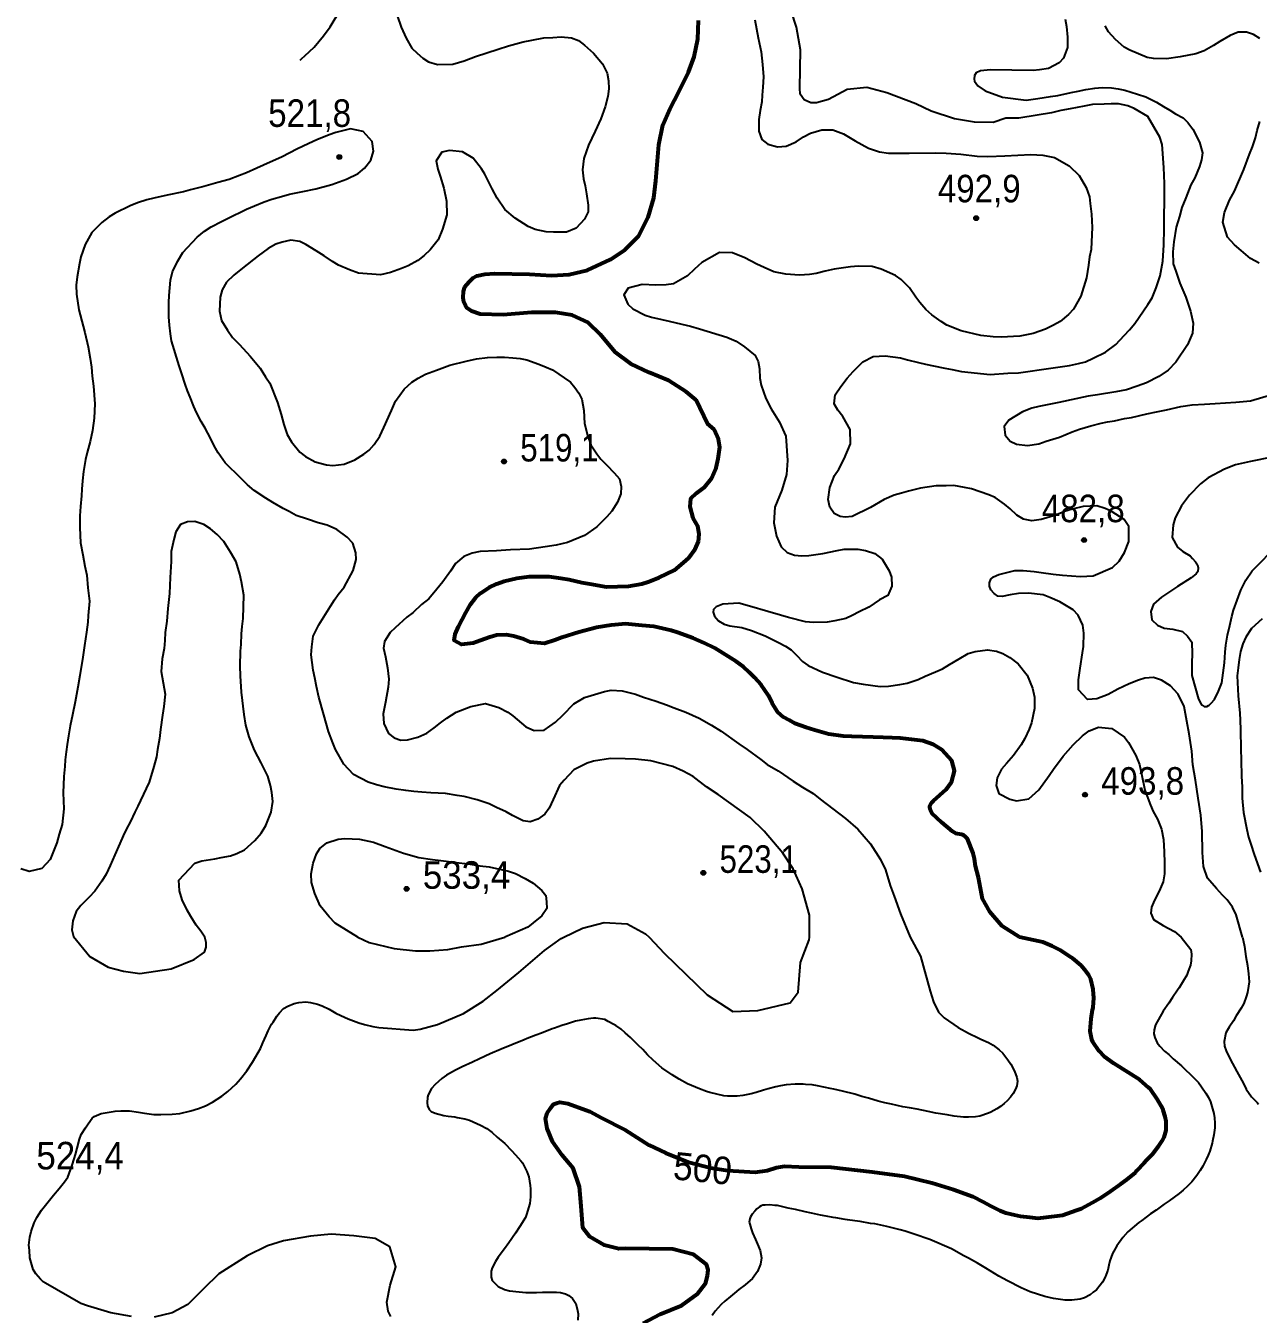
# Model space of a CAD drawing. Header units: metres. Extents: x 547833 to 556102, y 1844799 to 1850994.
# Drawn here: x 551911 to 552672, y 1847767 to 1848563 of the extents above; entities that cross this region are included whole.
import ezdxf
from ezdxf.enums import TextEntityAlignment as Align

# ---------------------------------------------------------------- set-up
doc = ezdxf.new("R2010")
doc.units = ezdxf.units.M
doc.header["$LTSCALE"] = 6.8
for name, color, linetype, lineweight in [('1', 7, 'Continuous', 25), ('2', 7, 'Continuous', 53), ('3', 7, 'Continuous', 25), ('5', 7, 'Continuous', 13)]:
    doc.layers.add(name, color=color, linetype=linetype, lineweight=lineweight)
doc.layers.add('4', color=7, linetype='Continuous')

msp = doc.modelspace()

# ---------------------------------------------------------------- hatches: boundary and pattern name
at = {"layer": '5'}
for points in [[(552106.37, 1848481.68, 1), (552103.37, 1848481.68, 1)], [(552499.67, 1848443.91, 1), (552496.67, 1848443.91, 1)], [(552208.08, 1848293.72, 1), (552205.08, 1848293.72, 1)], [(552566.28, 1848245.2, 1), (552563.28, 1848245.2, 1)], [(552566.84, 1848088, 1), (552563.84, 1848088, 1)], [(552331.15, 1848039.76, 1), (552328.15, 1848039.76, 1)], [(552147.92, 1848029.93, 1), (552144.92, 1848029.93, 1)]]:
    msp.add_hatch(color=256, dxfattribs=at).paths.add_polyline_path(points)

# ---------------------------------------------------------------- linework, layer by layer
at = {"layer": '1'}
for points in [[(552089.36, 1848549.56), (552095.2, 1848556.54), (552099.31, 1848562.06), (552105.8, 1848573.05)], [(552140.67, 1848569.11), (552143.08, 1848561.81), (552146.21, 1848555.06), (552149.58, 1848548.96), (552152.95, 1848545.71), (552156.46, 1848542.64), (552160.03, 1848540.36), (552165.58, 1848538.78), (552174.87, 1848539.04), (552181.9, 1848541.1), (552189.03, 1848543.65), (552196.02, 1848546.02), (552202.88, 1848548.22), (552209.43, 1848550.38), (552218.46, 1848552.82), (552223.73, 1848553.74), (552231.14, 1848555.21), (552236.79, 1848555.53), (552241.95, 1848555.96), (552248.19, 1848555.25), (552252.49, 1848553.52), (552256.27, 1848550.79), (552261.73, 1848545.89), (552267.39, 1848539.11), (552270.24, 1848533.43), (552271.09, 1848528.79), (552271.34, 1848523.76), (552270.62, 1848518.95), (552268.97, 1848512.6), (552266.32, 1848505.35), (552262.94, 1848497.55), (552258.7, 1848489.01), (552255.84, 1848480.8), (552255.06, 1848473.76), (552255.69, 1848468.15), (552256.64, 1848463.99), (552257.52, 1848459.04), (552258.47, 1848452.04), (552258.48, 1848447.78), (552256.3, 1848443.27), (552251.08, 1848437.78), (552245.2, 1848435.38), (552237.16, 1848435.26), (552232.55, 1848435.52), (552225.75, 1848436.96), (552221.59, 1848438.86), (552213.44, 1848443.94), (552207.15, 1848449.22), (552202.25, 1848456.25), (552199.23, 1848462.06), (552197.38, 1848465.8), (552194.74, 1848471.03)], [(552361.48, 1848566.29), (552363.51, 1848555.31), (552365.44, 1848546.68), (552366.18, 1848538.71), (552366.72, 1848531.2), (552366.49, 1848524.85), (552365.95, 1848519.9), (552365.78, 1848515.77), (552364.65, 1848510.43), (552363.87, 1848504.82), (552363.88, 1848497.72), (552365.73, 1848492.56), (552369.55, 1848489.52), (552375.41, 1848487.97), (552380.88, 1848488.43), (552386.91, 1848491.01), (552391.61, 1848494.07), (552395.77, 1848496.43), (552402.8, 1848498.49), (552409.59, 1848498.47)], [(552410.61, 1848284.98), (552413.3, 1848289.08), (552416.54, 1848295.29), (552420.54, 1848304.58), (552420.32, 1848313.56), (552415.79, 1848321.42), (552412.8, 1848325.5), (552410.47, 1848329.34), (552411.12, 1848334.78), (552414.64, 1848339.92), (552418.48, 1848345.09), (552422.11, 1848349.29), (552428.23, 1848355.19), (552434.49, 1848358.43), (552442.01, 1848358.97), (552451.48, 1848357.67), (552455.71, 1848356.57), (552462.54, 1848354.82), (552466.9, 1848353.89), (552471.76, 1848352.86), (552478.73, 1848351.29), (552483.23, 1848350.53), (552489.06, 1848349.3), (552506.8, 1848347.36), (552517.75, 1848348.29), (552524.2, 1848348.55), (552544.25, 1848351.29), (552555.75, 1848352.91), (552561.3, 1848354.17), (552565.59, 1848355.29), (552570.4, 1848357.41), (552578.02, 1848361.28), (552584.28, 1848365.93), (552589.5, 1848371.42), (552592.89, 1848374.96), (552596.07, 1848378.96), (552604.22, 1848390.62), (552606.74, 1848394.85), (552609.36, 1848400.99), (552611.84, 1848408.38), (552613.34, 1848417.39), (552613.94, 1848427.4), (552614.23, 1848437.38), (552614.29, 1848442.44), (552614.21, 1848447.33), (552614.44, 1848452.25), (552614.5, 1848460.15), (552614.38, 1848465.35), (552614.05, 1848475.26), (552613.08, 1848489.36), (552611.61, 1848493.93), (552604.17, 1848506.67), (552595.7, 1848511.71), (552591.89, 1848513.33), (552586.06, 1848514.56), (552581.49, 1848514.52), (552577.09, 1848514.33), (552570.02, 1848514.01), (552564.76, 1848513.09), (552556.1, 1848511.48), (552550.38, 1848510.36), (552544.7, 1848508.93), (552535.87, 1848507.45), (552524.54, 1848505.69), (552516.5, 1848505.57), (552508.54, 1848503.07), (552497.17, 1848503.21), (552484.85, 1848505.32), (552470.41, 1848510.05), (552460.82, 1848514.42), (552443.02, 1848521.36), (552430.58, 1848524.5), (552418.49, 1848523.39), (552406.94, 1848517.18), (552399.44, 1848515.03), (552395.95, 1848515.03), (552391.93, 1848516.91), (552389.52, 1848520.4), (552389.25, 1848524.17), (552389.61, 1848547.79), (552387.1, 1848561.92), (552383.89, 1848571.95)], [(552080.68, 1848541.43), (552081.82, 1848542.49), (552083.65, 1848544.18), (552089.36, 1848549.56)], [(552113.25, 1848243.2), (552109.81, 1848247.07), (552103.29, 1848251.7), (552097.46, 1848254.35), (552091.91, 1848255.93), (552085.18, 1848258.17), (552078.15, 1848260.37), (552073.91, 1848262.89), (552070.23, 1848264.69), (552063.82, 1848268.38), (552059.41, 1848271.04), (552052.23, 1848275.91), (552048.2, 1848279.4), (552043.96, 1848283.34), (552034.34, 1848292.99), (552030.03, 1848298.97), (552027.63, 1848303.44), (552025.37, 1848308.08), (552022.13, 1848314.34), (552019.63, 1848318.32), (552016.77, 1848324), (552014.93, 1848327.74), (552012.7, 1848333.48), (552011.17, 1848337.26), (552009.74, 1848341.52), (552007.61, 1848347.75), (552005.93, 1848352.77), (552001.19, 1848368.18), (552000.69, 1848372.55), (552000.09, 1848377.85), (551999.66, 1848383.01), (551999.61, 1848391.85), (551999.74, 1848396.28), (552000.72, 1848405.71), (552001.89, 1848410.74), (552004.96, 1848417.08), (552008.27, 1848422.67), (552016.99, 1848432.18), (552021.62, 1848435.87), (552025.74, 1848438.54), (552032.14, 1848441.95), (552039.62, 1848445.64), (552043.81, 1848447.7), (552047.55, 1848449.54), (552052.53, 1848451.53), (552058.42, 1848453.93), (552063.26, 1848455.75), (552069.26, 1848457.21), (552074.14, 1848458.72), (552082.31, 1848460.43), (552090.35, 1848461.97), (552100.15, 1848464.66), (552109.39, 1848468.08), (552116.42, 1848471.56), (552120.47, 1848474.86), (552124.34, 1848479.72), (552125.92, 1848485.27), (552125.25, 1848491.19), (552119.65, 1848497.35), (552111.72, 1848499.13), (552102.81, 1848496.86), (552098.56, 1848495.43), (552091.01, 1848492.37), (552086.06, 1848490.07), (552078.72, 1848486.55)], [(552409.59, 1848498.47), (552416.18, 1848496.06), (552423.46, 1848491.68), (552431.55, 1848487.23), (552438.45, 1848484.85), (552444.06, 1848484.07), (552448.33, 1848484.08), (552456.85, 1848484.09), (552472.93, 1848484.34), (552479.58, 1848484.14), (552488.66, 1848483.44), (552498.75, 1848482.21), (552505.4, 1848482.02), (552515.94, 1848482.42), (552531.94, 1848483.29), (552539.26, 1848482.86), (552546.54, 1848481.31), (552555.49, 1848476.17), (552561.84, 1848470.26), (552566.16, 1848462.85), (552568.08, 1848457.07), (552568.53, 1848453.02), (552569.28, 1848446.47), (552569.75, 1848438.15), (552569.31, 1848429.42), (552569.08, 1848424.5), (552568.16, 1848420.13), (552567.48, 1848415), (552566.31, 1848407.13), (552562.87, 1848395.69), (552558.25, 1848387.74), (552555.14, 1848384.55), (552549.95, 1848380.17), (552545.8, 1848377.8), (552541.02, 1848375.37), (552533.26, 1848372.75), (552525.09, 1848371.04)], [(552078.72, 1848486.55), (552069.62, 1848481.89), (552058.05, 1848476.63), (552054, 1848474.75), (552047.53, 1848471.96), (552043.13, 1848470.36), (552036.8, 1848467.75), (552029.91, 1848465.86), (552021.18, 1848463.45), (552013.04, 1848461.42), (552008.61, 1848460.13), (551998.56, 1848458.2), (551990.25, 1848456.31), (551985.96, 1848455.19), (551980.31, 1848453.45), (551975.64, 1848451.5), (551966.36, 1848446.97), (551962.83, 1848444.68), (551958.16, 1848441.31), (551952.08, 1848435.09), (551947.86, 1848427.67), (551945.25, 1848420.11), (551944.46, 1848415.91), (551943.02, 1848407.69), (551942.34, 1848402.56), (551942.49, 1848397.06), (551944.07, 1848387.29), (551946.62, 1848377.31), (551947.71, 1848373.33), (551949.81, 1848364.57), (551951.1, 1848357.29), (551951.88, 1848351.85), (551952.34, 1848346.38), (551953.05, 1848340.15), (551953.8, 1848329.34), (551953.54, 1848320.46), (551952.52, 1848312.77), (551951.08, 1848305.97), (551949.15, 1848299.28), (551948.23, 1848294.91), (551946.86, 1848287.49), (551946.25, 1848281.74), (551945.88, 1848276.65), (551945.71, 1848272.52), (551945.03, 1848265.97), (551944.6, 1848260.08), (551944.61, 1848252.98), (551945.05, 1848243.55), (551946.52, 1848236.14), (551947.78, 1848229.18), (551948.9, 1848223.46), (551949.61, 1848215.8), (551950.57, 1848207.39), (551949.83, 1848198.62), (551949.66, 1848194.49), (551948.77, 1848188.39), (551947.51, 1848180.04), (551946.42, 1848172.97), (551944.71, 1848161.56), (551943.3, 1848154.46), (551941.8, 1848145.44), (551940.19, 1848137.37), (551938.75, 1848130.57), (551937.72, 1848124.3), (551936.9, 1848118.99)], [(552194.74, 1848471.03), (552192.61, 1848474.42), (552187.61, 1848480.96), (552181.02, 1848484.79), (552173.01, 1848485.78), (552168.09, 1848484.59), (552164.74, 1848479.31), (552165.79, 1848474.22), (552167.09, 1848469.79), (552169.49, 1848462.48), (552171.04, 1848454.45), (552171.19, 1848446.09), (552168.58, 1848437.11), (552165.86, 1848430.49), (552161.02, 1848424.41), (552157.32, 1848420.84), (552153.41, 1848417.71), (552147.46, 1848414.51), (552143.23, 1848412.77), (552136.55, 1848410.43), (552130.25, 1848408.93), (552116.69, 1848410.07), (552111.11, 1848411.97), (552104.45, 1848415), (552100.74, 1848417.11), (552095.6, 1848420.63), (552090.67, 1848423.7), (552084.22, 1848427.71), (552080.54, 1848429.5), (552074.93, 1848430.29), (552069.52, 1848429.2), (552065.58, 1848427.81), (552060.97, 1848425.23), (552054.71, 1848420.58), (552044.99, 1848413), (552039.63, 1848408.76), (552035.24, 1848404.32)], [(552525.09, 1848371.04), (552513.62, 1848370.53), (552508.56, 1848370.58), (552501.04, 1848371.47), (552488.87, 1848374.35), (552480.09, 1848377.94), (552476.52, 1848380.22), (552470.69, 1848384.29), (552467.01, 1848387.51), (552463.36, 1848391.83), (552460.93, 1848395.19), (552456.97, 1848400.89), (552451.79, 1848406.15), (552448.35, 1848408.6), (552439.54, 1848412.5), (552434, 1848414.08), (552425.44, 1848414.37), (552420.59, 1848413.98), (552410.51, 1848412.37), (552404.96, 1848411.11), (552399.42, 1848409.85), (552395.23, 1848409.21), (552389.13, 1848408.68), (552380.54, 1848409.29), (552373.26, 1848410.83), (552367.12, 1848413.45), (552362.61, 1848415.62), (552355.22, 1848419.52), (552347.62, 1848422.45), (552339.55, 1848422.64), (552328.72, 1848416.52), (552324.29, 1848412.38), (552319.86, 1848408.25), (552311.25, 1848403.48), (552306.74, 1848402.82), (552300.3, 1848402.56), (552291.88, 1848403.03), (552283.29, 1848400.79), (552280.59, 1848396.69), (552283, 1848390.81), (552286.16, 1848388.01), (552293.72, 1848383.97), (552297.64, 1848382.84), (552304.12, 1848381.36), (552308.66, 1848380.3), (552316.29, 1848378.48), (552321.63, 1848377.34), (552327.35, 1848375.62), (552344.2, 1848370.43), (552349.86, 1848367.91), (552355.13, 1848364.56), (552361.59, 1848359.14), (552363.44, 1848355.4), (552364.42, 1848350.93), (552364.6, 1848345.11), (552365.41, 1848340.78), (552368.23, 1848332.57), (552371.64, 1848326.17), (552376.69, 1848317.9), (552380.66, 1848309.35), (552381.67, 1848294.23), (552380.95, 1848285.7), (552378.23, 1848276.09), (552373.89, 1848265.57), (552373.15, 1848255.76)], [(552035.24, 1848404.32), (552032.62, 1848399.6), (552031.38, 1848395.19), (552030.95, 1848386.46), (552032.07, 1848380.74), (552035.76, 1848374.69), (552038.95, 1848370.16), (552043.22, 1848365.9), (552049.72, 1848358.75), (552055.94, 1848351.24), (552059.38, 1848345.95), (552061.89, 1848341.97), (552066.69, 1848330.19), (552068.96, 1848322.71), (552070.61, 1848316.58), (552072.73, 1848310.35), (552075.31, 1848305.75), (552080.59, 1848299.56), (552084.06, 1848296.79), (552089.96, 1848293.51), (552096.96, 1848291.62), (552100.95, 1848291.29), (552107.81, 1848292.06), (552114.45, 1848294.71), (552120.06, 1848298.19), (552123.24, 1848300.76), (552126.32, 1848304.27), (552129.84, 1848309.4), (552132.39, 1848314.75), (552137.05, 1848325.22), (552139.57, 1848330.88), (552144.89, 1848338.27), (552149.59, 1848342.75), (552153.57, 1848345.25), (552158.03, 1848347.65), (552164.85, 1848350.16), (552173.2, 1848353.16), (552183.17, 1848355.71), (552189.65, 1848357.08), (552196.34, 1848357.99), (552202.16, 1848358.18), (552206.91, 1848358.09), (552212, 1848357.72), (552216.47, 1848357.28), (552220.67, 1848356.49), (552228.09, 1848353.7), (552232.7, 1848352.01), (552236.52, 1848350.39), (552247.66, 1848342.65), (552250.23, 1848339.47), (552252.83, 1848335.98), (552254.68, 1848332.24), (552255.94, 1848325.28), (552256.24, 1848317.1), (552258.16, 1848309.9), (552260.25, 1848303.97), (552263.87, 1848298.54), (552266.3, 1848295.19), (552270.05, 1848291.35), (552274.53, 1848286.65), (552277.93, 1848283.08), (552278.95, 1848278.3), (552278.68, 1848273.69), (552276.58, 1848268.56), (552273.09, 1848263.11)], [(552662.56, 1848000), (552658.61, 1848013.92), (552656.42, 1848018.51), (552653.13, 1848023.2), (552650.28, 1848026.04), (552646.49, 1848030.19), (552641.04, 1848036.52), (552638.49, 1848043.65), (552637.99, 1848052.28), (552637.61, 1848065.34), (552636.8, 1848075.35), (552635.28, 1848085.92), (552633.56, 1848096.93), (552632.01, 1848106.39), (552631.37, 1848114.84), (552629.68, 1848125.55), (552628.32, 1848133.45), (552626.49, 1848142.56), (552622.8, 1848150.03), (552618.11, 1848155.18), (552612.49, 1848158.81), (552607.74, 1848160.32), (552602.27, 1848159.86), (552598.29, 1848158.78), (552592.54, 1848156.55), (552585.65, 1848153.24), (552579.56, 1848149.87), (552572.6, 1848147.18), (552566.95, 1848146.86), (552561.39, 1848152.7), (552561.31, 1848159.01), (552562.4, 1848166.08), (552563.7, 1848175.54), (552564.35, 1848179.57), (552564.54, 1848187.64), (552563.97, 1848192.63), (552561.22, 1848198.79), (552557.99, 1848202.21), (552549.87, 1848206.98), (552543.56, 1848209.74), (552539.43, 1848211.32), (552530.46, 1848212.51), (552524.32, 1848212.29), (552519.06, 1848211.38), (552514.24, 1848210.35), (552511.59, 1848210.66), (552509.15, 1848212.19), (552507.11, 1848214.44), (552506.4, 1848216.69), (552506.4, 1848218.83), (552507.21, 1848220.98), (552508.94, 1848222.41), (552512.1, 1848223.94), (552521.98, 1848226.39), (552527.13, 1848226.51), (552534, 1848225.86), (552538.33, 1848225.25), (552545.71, 1848224.19), (552551.47, 1848223.58), (552562.63, 1848222.63), (552570.32, 1848223.03), (552582.37, 1848228.19), (552586.34, 1848232.11), (552589.83, 1848237.56), (552592.38, 1848244.32), (552592.43, 1848253.64), (552589.58, 1848257.9), (552581.42, 1848262.98), (552577.75, 1848264.77), (552572.68, 1848266.25), (552564.19, 1848265.92), (552557.44, 1848264.21), (552552.7, 1848262.88), (552547.26, 1848260.68), (552538.26, 1848257.93), (552532.51, 1848257.12), (552527.34, 1848258.11), (552523.28, 1848260.49), (552519.05, 1848264.43), (552515.71, 1848267.37), (552509.88, 1848271.45), (552505.89, 1848273.21), (552495.21, 1848276.89), (552491.02, 1848277.68), (552484.26, 1848278.81), (552479.68, 1848278.76), (552473.38, 1848278.68), (552463.75, 1848277.27), (552456.37, 1848275.49), (552451.94, 1848274.19), (552447.5, 1848272.9), (552441.34, 1848270.15), (552432.9, 1848265.25), (552421.63, 1848259.66), (552417.29, 1848259.4), (552414.09, 1848259.66), (552410.38, 1848261.58), (552407.7, 1848265.43), (552406.68, 1848270.3), (552407.82, 1848277.56), (552410.61, 1848284.98)], [(552273.09, 1848263.11), (552270.02, 1848259.61), (552263.93, 1848253.39), (552256.18, 1848247.93), (552245.76, 1848243.75), (552238.7, 1848242), (552232.01, 1848241.09), (552222.38, 1848239.68), (552210.6, 1848239.13), (552201.97, 1848238.63), (552191.92, 1848238.12), (552186.83, 1848237.07), (552181.85, 1848235.09), (552176.66, 1848230.71), (552173.55, 1848226.09), (552168.78, 1848219.39), (552165.19, 1848214.88), (552160.18, 1848208.94), (552155.68, 1848205.43), (552150.39, 1848200.57), (552146.62, 1848197.62), (552139.32, 1848190.95), (552136.17, 1848188.07), (552132.69, 1848182.62), (552132.21, 1848178.46), (552133.3, 1848173.05), (552134.7, 1848166.27), (552135.48, 1848159.41), (552135.11, 1848154.31), (552133.46, 1848145.13), (552131.92, 1848137.84), (552132.42, 1848132.06), (552135.34, 1848125.76), (552138.64, 1848123.13), (552142.9, 1848121.72), (552146.99, 1848121.87), (552153.43, 1848123.55)], [(552021.85, 1848000), (552019.28, 1848003.75), (552016.5, 1848007.38), (552013.2, 1848012.85), (552010.87, 1848016.69), (552007.77, 1848023.13), (552006.2, 1848028.63), (552005.77, 1848035.22), (552015.62, 1848045.81), (552020.05, 1848047.1), (552027.95, 1848048.47), (552031.97, 1848049.24), (552037.68, 1848050.36), (552041.63, 1848051.76), (552046.27, 1848054.02), (552052.74, 1848059.65), (552056.64, 1848064.2), (552059.58, 1848068.95), (552062.75, 1848077.2), (552063.74, 1848083.79), (552063.1, 1848089.4), (552062.47, 1848093.59), (552060.69, 1848099.55), (552056.62, 1848107.61), (552052.41, 1848115.51), (552049.1, 1848123.81), (552047.17, 1848131.02), (552046.12, 1848137.53), (552044.39, 1848151.39), (552043.88, 1848161.44), (552043.7, 1848167.26), (552043.75, 1848176.58), (552044.22, 1848180.74), (552044.42, 1848187.39), (552044.86, 1848191.86), (552045.4, 1848196.82), (552045.82, 1848211.24), (552044.41, 1848219.44), (552043.4, 1848224.22), (552041.13, 1848231.7), (552037.76, 1848237.8), (552033.55, 1848244.27), (552029.42, 1848248.69), (552025.39, 1848252.18), (552021.29, 1848254.88), (552015.57, 1848256.6), (552011.17, 1848256.41), (552006.77, 1848254.81), (552003.98, 1848250.23), (552002.6, 1848245.65), (552001.09, 1848238.06), (552001, 1848231.89), (552000.37, 1848222.19), (552000.08, 1848212.21), (551998.92, 1848202.92), (551998.38, 1848195.12), (551997.43, 1848188.22), (551997.19, 1848183.3), (551996.65, 1848178.35), (551995.49, 1848171.9), (551994.95, 1848164.1), (551997.34, 1848150), (551996.45, 1848142.48), (551995.63, 1848137.18), (551994.44, 1848128.2), (551993.79, 1848122.76), (551992.66, 1848116), (551991.91, 1848111.49), (551990.4, 1848105.32), (551987.37, 1848095.82), (551985.61, 1848091.83), (551980.37, 1848080.97), (551978.58, 1848077.29), (551975.92, 1848071.47), (551973.33, 1848066.44), (551971.4, 1848062.59), (551969.4, 1848057.94), (551966.27, 1848050.79), (551963.37, 1848044.31), (551960.82, 1848038.96), (551958.16, 1848034.56), (551953.94, 1848028.55), (551950.42, 1848024.84), (551945.16, 1848019.66), (551942.43, 1848015.88), (551940.4, 1848010.12), (551939.62, 1848004.51), (551940.7, 1848000.53), (551940.94, 1848000)], [(552373.15, 1848255.76), (552374.87, 1848247.58), (552377.65, 1848241.11), (552381.37, 1848237.58), (552385.98, 1848235.9), (552390.45, 1848235.46), (552394.85, 1848235.64), (552403.55, 1848236.94), (552412.35, 1848238.73), (552416.67, 1848239.53), (552425.03, 1848239.69), (552429.71, 1848238.8), (552435.6, 1848236.94), (552440.11, 1848233.35), (552444.39, 1848226.25), (552445.79, 1848222.31), (552446.11, 1848216.66), (552443.59, 1848211.01), (552438.54, 1848208.22), (552431.93, 1848203.84), (552425.94, 1848200.95), (552421.62, 1848198.72), (552417.57, 1848196.84), (552410.95, 1848195.3), (552406.14, 1848194.6), (552397.65, 1848194.27), (552392.69, 1848194.81), (552382.29, 1848197.42), (552377.4, 1848198.77), (552369.39, 1848201.17), (552358.12, 1848204.31), (552351.6, 1848206.31), (552341.7, 1848205.7), (552337.48, 1848204.08), (552336.02, 1848202.39), (552335.79, 1848200.77), (552336.48, 1848198.31)], [(552395.12, 1848000), (552395.22, 1848013.56), (552390.76, 1848029.95), (552385.2, 1848042.31), (552378.65, 1848051.96), (552367.25, 1848065.47), (552358.62, 1848073.98), (552338.9, 1848088.09), (552331.62, 1848092.84), (552323.32, 1848099.16), (552317.25, 1848102.58), (552310.76, 1848105.47), (552297.27, 1848108.84), (552287.67, 1848109.96), (552281.33, 1848110.19), (552272.32, 1848110.27), (552261.93, 1848108.62), (552257.95, 1848107.54), (552249.74, 1848103.29), (552243.66, 1848097.08), (552240.89, 1848093.61), (552236.96, 1848085.11), (552234.41, 1848079.77), (552231.68, 1848075.98), (552227.46, 1848072.82), (552222.75, 1848071.18), (552218.42, 1848071.79), (552211.72, 1848075.14), (552207.84, 1848077.38), (552201.84, 1848080.18), (552197.33, 1848082.35), (552189.94, 1848084.83), (552181.97, 1848086.93), (552177.63, 1848087.54), (552170.39, 1848088.77), (552161.34, 1848089.17), (552155.76, 1848089.64), (552150.98, 1848090.05), (552146.02, 1848090.59), (552139.92, 1848091.48), (552132.5, 1848092.85), (552127.79, 1848094.05), (552122.69, 1848095.84), (552113.64, 1848100.5), (552107.56, 1848106.76), (552102.58, 1848115.82), (552100.84, 1848120.05), (552098.16, 1848127.01), (552095.26, 1848137.26), (552092.29, 1848148.13), (552090.75, 1848154.75), (552089.66, 1848160.15), (552088.82, 1848164.79), (552087.41, 1848174.42), (552087.82, 1848179.21), (552088.81, 1848185.79), (552092.12, 1848192.8), (552099.34, 1848204.35), (552101.89, 1848208.28), (552104.21, 1848211.54), (552107.8, 1848216.05), (552113.43, 1848226.32), (552115.18, 1848233.15), (552115.17, 1848237.41), (552113.25, 1848243.2)], [(552336.48, 1848198.31), (552338.94, 1848195.31), (552342.62, 1848193.31), (552346.09, 1848192.22), (552353.47, 1848191.16), (552359.37, 1848189.3), (552367.79, 1848185.99), (552376.15, 1848181.89), (552380.35, 1848179.68), (552383.93, 1848177.4), (552387.47, 1848174.01), (552390.91, 1848170.14), (552394.34, 1848167.69), (552403.33, 1848163.65), (552412.21, 1848160.55), (552422.37, 1848157.28), (552428.33, 1848156.22), (552438.76, 1848154.72), (552444.1, 1848155.01), (552451.1, 1848155.96), (552455.43, 1848156.77), (552462.42, 1848159.14), (552466.61, 1848161.19), (552472.94, 1848163.8), (552477.31, 1848165.72), (552481.74, 1848168.43), (552487.65, 1848171.95), (552493.29, 1848175.11), (552497.42, 1848176.37), (552505.04, 1848177.39), (552510.65, 1848176.61), (552514.61, 1848175.16), (552518.98, 1848172.81), (552524.01, 1848168.8), (552529.54, 1848161.85), (552532.98, 1848153.71), (552534.24, 1848148.17), (552534.09, 1848141.21), (552532.23, 1848132.47), (552530.79, 1848128.52), (552528.13, 1848122.69), (552525.89, 1848118.8), (552521.26, 1848112.28), (552516.77, 1848107.35), (552513.86, 1848103.7), (552511.14, 1848098.5), (552510.42, 1848093.68), (552512.23, 1848088.83), (552518.96, 1848085.18), (552523.02, 1848084.21), (552530.61, 1848085.55), (552536.93, 1848091), (552543.19, 1848099.92), (552545.92, 1848103.71), (552551.79, 1848111.79), (552557.94, 1848118.81), (552563.79, 1848124.36), (552567.87, 1848127.35), (552573.75, 1848129.76), (552581.9, 1848128.94), (552589.78, 1848123.52), (552592.21, 1848120.16), (552596.73, 1848112.31), (552598.96, 1848106.56), (552600.36, 1848099.77)], [(552674.68, 1848196.65), (552668.25, 1848190.71), (552664.76, 1848185.26), (552662.86, 1848181.1), (552661.35, 1848176.35), (552660.63, 1848171.53), (552659.95, 1848166.4), (552659.41, 1848161.44), (552660.02, 1848149.04), (552660.91, 1848138.4), (552661.1, 1848134), (552661.46, 1848128.04), (552661.55, 1848116.05), (552661.81, 1848109.61), (552662.04, 1848099.21), (552662.43, 1848092.94), (552662.45, 1848085.84), (552663.3, 1848076.94), (552665.26, 1848066.58), (552666.28, 1848061.8), (552667.71, 1848057.54), (552669.87, 1848051), (552673.78, 1848040.23)], [(552153.43, 1848123.55), (552158.84, 1848126.05), (552163.37, 1848129.25), (552167.28, 1848132.38), (552171.22, 1848135.19), (552177.1, 1848139.02), (552186.04, 1848142.4), (552195.15, 1848144.22), (552203.47, 1848141.85), (552208.84, 1848138.99), (552212.11, 1848136.67), (552220.13, 1848130), (552225.12, 1848127.72), (552231.43, 1848127.81), (552238.28, 1848132.85), (552242.84, 1848137.15), (552249.79, 1848144.1), (552256.3, 1848148), (552262.39, 1848149.95), (552268.66, 1848151.77), (552272.68, 1848152.54), (552279.51, 1848152.21), (552287.79, 1848150.14), (552292.75, 1848148.18), (552300.45, 1848145.74), (552306.87, 1848143.46), (552311.65, 1848141.64), (552318.9, 1848138.99), (552327.05, 1848135.33), (552334.65, 1848130.98), (552340.76, 1848127.25), (552351.59, 1848119.48), (552356.72, 1848115.96), (552365.16, 1848109.81), (552369.15, 1848106.63), (552375.91, 1848102.66), (552385.15, 1848096.44), (552390.94, 1848092.68), (552397.53, 1848088.84), (552401.77, 1848085.26), (552417.5, 1848073.32), (552425.08, 1848066.65), (552432.96, 1848057.73), (552439.12, 1848048.04), (552442.18, 1848041.54), (552445.08, 1848031.9), (552447.57, 1848025.31), (552451.43, 1848014.53), (552457.31, 1848000)], [(551936.9, 1848118.99), (551936.15, 1848114.49), (551935.61, 1848109.53), (551935.44, 1848105.41), (551934.73, 1848099.17), (551934.44, 1848089.19), (551934.77, 1848079.28), (551933.65, 1848069.68), (551931.97, 1848063.64), (551930.52, 1848058.27), (551926.32, 1848048), (551921.1, 1848042.52), (551913.27, 1848040.52), (551908.17, 1848042.31)], [(552600.36, 1848099.77), (552602.32, 1848090.84), (552605.74, 1848081.59), (552607.45, 1848077.68), (552610.19, 1848072.94), (552612.63, 1848066.74), (552613.83, 1848060.4), (552614.22, 1848052.71), (552614.52, 1848045.95), (552614.5, 1848039.16), (552613.64, 1848034.17), (552611.12, 1848028.52), (552608.3, 1848022.83), (552606.4, 1848018.66), (552606.08, 1848014.94), (552607.6, 1848010.93), (552613.53, 1848007.34), (552620.71, 1848003.48), (552624.74, 1848000)], [(552116.27, 1848000), (552102.36, 1848008.79), (552098.62, 1848012.53), (552092.99, 1848019.37), (552089.75, 1848027.05), (552087.72, 1848033.77), (552087.44, 1848039.11), (552088.74, 1848045.73), (552090.77, 1848051.48), (552092.91, 1848054.88), (552097.1, 1848058.36), (552104.26, 1848060.59), (552108.32, 1848061.05), (552117.36, 1848060.66), (552125.96, 1848058.63), (552133.21, 1848055.98), (552144.41, 1848051.88), (552153.88, 1848049.16), (552162.37, 1848048.07), (552167.5, 1848047.39), (552175.51, 1848046.4), (552185.59, 1848045.18), (552191.55, 1848044.12), (552197.31, 1848043.51), (552209.3, 1848040.76), (552213.57, 1848039.35), (552219.61, 1848036.24), (552224.5, 1848033.48), (552229.91, 1848028.89), (552232.48, 1848025.7), (552232.89, 1848021.95), (552233.06, 1848017.72), (552229.97, 1848013.33), (552224.49, 1848008.9), (552221.31, 1848006.33), (552207.04, 1848000)], [(552243.53, 1848000), (552255.02, 1848005.72), (552268.52, 1848009.2), (552282.67, 1848008.21), (552294, 1848002.22), (552296.15, 1848000)], [(551940.7, 1848000.53), (551950.83, 1847988.16), (551962.1, 1847981.47), (551971.59, 1847979.15), (551981.77, 1847977.53), (552000.98, 1847980.54), (552015.32, 1847986.33), (552021.57, 1847990.73), (552022.73, 1847993.97), (552022.66, 1847996.81), (552021.85, 1848000)], [(552053.4, 1847926.46), (552056.17, 1847931.43), (552057.6, 1847934.73), (552059.64, 1847939.44), (552060.84, 1847942.24), (552063.05, 1847946.29), (552063.94, 1847947.63), (552066.38, 1847951.33), (552067.86, 1847953.41), (552070.5, 1847956.08), (552073.11, 1847957.43), (552077.01, 1847959.11), (552079.79, 1847959.8), (552084.13, 1847960.1), (552087.12, 1847959.78), (552091.42, 1847958.74), (552094.31, 1847957.64), (552098.63, 1847955.56), (552102.82, 1847953.09), (552105.74, 1847951.61), (552110.26, 1847949.55), (552112.03, 1847948.99), (552116.9, 1847947.17), (552120.35, 1847946.13), (552125.64, 1847944.82), (552129.21, 1847944.37), (552150.39, 1847942.57), (552154.8, 1847943.18), (552165.51, 1847946.08), (552181.49, 1847952.96), (552193.62, 1847960.57), (552202.1, 1847967.12), (552215.79, 1847978.15), (552231.53, 1847991.76), (552241.86, 1847999.17), (552243.53, 1848000)], [(552116.27, 1848000), (552123.21, 1847996.71), (552138.75, 1847993.05), (552152, 1847991.68), (552160.68, 1847991.68), (552171.87, 1847992.37), (552180.33, 1847994.19), (552192.43, 1847995.8), (552207.04, 1848000)], [(552296.15, 1848000), (552305.77, 1847990.04), (552332.06, 1847964.44), (552347.91, 1847954.15), (552363.41, 1847954.87), (552383.23, 1847959.55), (552388.2, 1847966.19), (552389.69, 1847984.35), (552395.11, 1847998.48), (552395.12, 1848000)], [(552457.31, 1848000), (552463.67, 1847988.24), (552469.75, 1847966.77), (552471.78, 1847960.1), (552474.97, 1847953.71), (552478.45, 1847950.23), (552486.95, 1847944.39), (552491.58, 1847941.82), (552493.3, 1847940.9), (552499.34, 1847937.86), (552501.03, 1847937.19), (552505.74, 1847934.99), (552508.66, 1847933.34), (552512.33, 1847930.41)], [(552624.74, 1848000), (552630.62, 1847992.54), (552631.09, 1847989.49), (552630.8, 1847985.49), (552630.47, 1847982.85), (552629.04, 1847979.09), (552628.2, 1847976.64), (552626.04, 1847972.8), (552623.51, 1847968.8), (552622.43, 1847967.44), (552619.37, 1847962.75), (552617.14, 1847959.4), (552613.62, 1847954.41), (552608.87, 1847945.94), (552607.98, 1847942.87), (552607.77, 1847940.36), (552608.4, 1847938.08), (552609.88, 1847934.9), (552611.6, 1847932.86), (552614.43, 1847929.71), (552617.02, 1847927.65), (552619.8, 1847924.99), (552624.87, 1847920.73), (552626.4, 1847919.29), (552631.41, 1847914.41), (552635.34, 1847910.39), (552637.25, 1847907.75), (552639.93, 1847903.84), (552641.59, 1847901.18), (552642.77, 1847898.46), (552644.14, 1847894.03), (552644.82, 1847891.26), (552645.26, 1847888.46), (552645.52, 1847885.14), (552645.47, 1847882.28), (552644.83, 1847878.12), (552644.15, 1847874.2), (552643.8, 1847872.92), (552642.37, 1847868.05), (552641.43, 1847865.46), (552640.23, 1847862.85), (552638.09, 1847858.76), (552636.55, 1847855.98), (552634.41, 1847853.01), (552631.26, 1847849.06), (552628.71, 1847846.42), (552626.02, 1847843.88), (552623.41, 1847841.73), (552617.22, 1847837.31), (552614.23, 1847835.23), (552609.32, 1847831.58), (552605.87, 1847829.2)], [(552662.56, 1848000), (552662.96, 1847998.26), (552663.81, 1847994.31), (552664.71, 1847988.15), (552665.75, 1847982.6), (552666.33, 1847977.41), (552666.7, 1847972.39), (552666.4, 1847969.73), (552665.61, 1847965.99), (552664.9, 1847963.28), (552663.36, 1847959.06), (552661.85, 1847956.26), (552658.76, 1847951.46), (552657.08, 1847948.44), (552654.29, 1847944.48), (552653.8, 1847943.42), (552652.25, 1847941.01), (552651.24, 1847935.64), (552651.56, 1847932.84), (552652.5, 1847929.92), (552654.91, 1847924.73), (552659.01, 1847917.1), (552661.24, 1847913.51), (552663.29, 1847909.7), (552664.89, 1847906.24), (552668.06, 1847901.54), (552671.7, 1847897.91), (552672.42, 1847896.97)], [(552284.62, 1847938.07), (552281.43, 1847941.06), (552278.95, 1847943.25), (552275.6, 1847945.48), (552274.4, 1847946.21), (552270.97, 1847948.05), (552268.73, 1847949.16), (552263.18, 1847950.02), (552261.82, 1847949.99), (552258.5, 1847949.74), (552253.91, 1847948.72), (552250.75, 1847948.12), (552245.73, 1847946.55), (552242.38, 1847945.43), (552237.73, 1847943.79), (552236.29, 1847943.38), (552229.77, 1847940.78), (552226.32, 1847939.52), (552220.85, 1847937.41), (552218.95, 1847936.7), (552211.5, 1847933.5), (552204.84, 1847931.01), (552198, 1847928), (552191.39, 1847925.02), (552187.04, 1847922.92), (552180.68, 1847919.97), (552176.58, 1847917.89), (552171.09, 1847914.91), (552168.24, 1847912.73), (552164.06, 1847909.16), (552161.86, 1847906.68), (552159.83, 1847902.73), (552159.37, 1847901.31), (552159.02, 1847897.8), (552159.25, 1847895.84), (552160.37, 1847893.62), (552161.62, 1847892.39), (552164.1, 1847891.31), (552166.28, 1847890.69), (552169.46, 1847889.94), (552172.1, 1847889.62), (552176.13, 1847889.08), (552177.65, 1847888.76), (552182.33, 1847887.92), (552185.16, 1847887.01), (552192.08, 1847883.95), (552195.89, 1847882.02), (552199.16, 1847879.42), (552202.33, 1847876.68), (552207.12, 1847872.64), (552211.21, 1847868.27), (552213.61, 1847865.69), (552216.89, 1847861.97), (552217.89, 1847860.72), (552220.74, 1847855.34), (552221.97, 1847852.13), (552222.82, 1847846.77), (552222.94, 1847844.68), (552223, 1847839.73), (552222.6, 1847835.59), (552220.52, 1847828.79), (552219.74, 1847826.96), (552216.4, 1847821.38), (552213.64, 1847817.34), (552209.6, 1847811.43)], [(552512.33, 1847930.41), (552514.54, 1847928.43), (552517.73, 1847924.33), (552519.54, 1847921.56), (552521.75, 1847917.35), (552523.31, 1847913.43), (552523.56, 1847911.23), (552523.16, 1847908.21), (552522.51, 1847906.28), (552520.96, 1847903.5), (552519.36, 1847901.21), (552517.38, 1847899), (552515.35, 1847897.28), (552513.06, 1847895.54), (552510.86, 1847894.17), (552507.14, 1847892.02), (552505.84, 1847891.5), (552500.35, 1847889.63), (552497.68, 1847889.08), (552493.49, 1847888.86), (552490.25, 1847888.99), (552484.49, 1847889.57), (552480.19, 1847890.32), (552473.25, 1847891.4), (552468.54, 1847892.47), (552461.68, 1847893.93), (552457, 1847894.76), (552452.83, 1847895.4), (552445.84, 1847896.97), (552441.65, 1847897.86), (552437.7, 1847898.77), (552431.66, 1847900.69), (552427.58, 1847901.71), (552423.19, 1847903.2), (552415.68, 1847904.95), (552410.21, 1847906.19), (552407.92, 1847906.68), (552400.06, 1847908.26), (552396.76, 1847908.88), (552392.76, 1847909.17), (552391.27, 1847909.25), (552386.43, 1847909.32), (552380.77, 1847908.93), (552377.37, 1847908.3), (552374.35, 1847907.58), (552369.65, 1847906.43), (552366.77, 1847905.61), (552362.33, 1847904.24), (552359.1, 1847903.25), (552354.12, 1847902.31), (552350.45, 1847901.9), (552344.49, 1847901.97), (552342.37, 1847902.1), (552333.72, 1847904.09), (552331.54, 1847904.71), (552327.26, 1847906.34), (552319.97, 1847909.48), (552314.79, 1847912.48), (552310.4, 1847915.09), (552304.08, 1847919.45), (552298.71, 1847924.17), (552295.25, 1847927.38), (552292.28, 1847930.63), (552289.36, 1847933.4), (552284.62, 1847938.07)], [(551976.51, 1847765.9), (551963.79, 1847768.09), (551949.27, 1847772.43), (551945.24, 1847773.96), (551923.4, 1847786.4), (551921.96, 1847787.38), (551920.35, 1847789), (551917.42, 1847792.19), (551915.87, 1847794.97), (551914.52, 1847799.29), (551913.72, 1847802.15), (551913.48, 1847806.78), (551913.22, 1847809.89), (551913.8, 1847814.9), (551914.54, 1847818.41), (551916.51, 1847823.68), (551918.03, 1847827.09), (551920.95, 1847831.61), (551923.36, 1847834.64), (551925.96, 1847837.69), (551928.38, 1847840.73), (551931.9, 1847844.93), (551935.23, 1847849.12), (551937.21, 1847851.81), (551938.97, 1847856.39), (551940.09, 1847859.94), (551941.98, 1847865.96), (551943.06, 1847869.89), (551944.45, 1847875.28), (551945.55, 1847878.17), (551948.13, 1847882.26), (551949.73, 1847884.92), (551952.29, 1847888.35), (551953.5, 1847889.44), (551957.86, 1847891.27), (551961.41, 1847891.86), (551966.54, 1847892.73), (551970.05, 1847892.84), (551975.29, 1847892.77), (551980.81, 1847891.96), (551984.48, 1847891.43), (551990.38, 1847890.67), (551994.68, 1847890.49), (552001.69, 1847890.72), (552006.39, 1847891.25), (552013.15, 1847892.87), (552017.85, 1847894.26), (552022.31, 1847896), (552026.63, 1847898.2), (552032.3, 1847901.89), (552036.08, 1847904.7), (552040.89, 1847909.24), (552043.93, 1847912.63), (552047.85, 1847917.55), (552051.34, 1847922.8), (552053.4, 1847926.46)], [(552605.87, 1847829.2), (552600.49, 1847825.25), (552598.53, 1847823.91), (552591.88, 1847818.07), (552588.79, 1847814.75), (552584.91, 1847809.6), (552583.07, 1847806.16), (552582.23, 1847804.83), (552580.63, 1847800.31), (552580.07, 1847797.64), (552579.42, 1847794.59), (552578.37, 1847791.87), (552577.83, 1847790.07), (552576.17, 1847787.16), (552574.79, 1847785.14), (552572.37, 1847782.39), (552570.45, 1847780.81), (552568.63, 1847779.36), (552565.12, 1847777.48), (552562.38, 1847776.55), (552557.24, 1847775.96), (552553.02, 1847775.98), (552545.97, 1847776.92), (552540.61, 1847778.29), (552531.49, 1847781.1), (552525.88, 1847783.57), (552517.46, 1847787.82), (552512.04, 1847790.8), (552504.17, 1847795.73), (552498.86, 1847798.85), (552493.3, 1847801.94), (552490.55, 1847803.24), (552482.87, 1847807.57), (552469.45, 1847813.37), (552459.89, 1847816.75), (552454.36, 1847818.47), (552451.29, 1847819.37), (552442.88, 1847821.39), (552435.5, 1847823.03), (552432.86, 1847823.35), (552426.41, 1847824.48), (552423.26, 1847824.99), (552418.6, 1847825.58), (552417.21, 1847825.79), (552411.53, 1847826.76), (552409.89, 1847826.95), (552405.46, 1847827.81), (552402.03, 1847828.53), (552396.45, 1847829.64), (552392.5, 1847830.55), (552386.65, 1847831.87), (552381.97, 1847832.71), (552375.46, 1847834.32), (552373.97, 1847834.4), (552370.57, 1847834.88), (552367.74, 1847834.69), (552366.38, 1847834.66), (552365.32, 1847834.17), (552364.26, 1847833.67), (552362.68, 1847832.26), (552361.46, 1847831), (552359.83, 1847828.96), (552358.78, 1847827.35), (552358.29, 1847826.18), (552358.02, 1847824.17)], [(552136.58, 1847765.82), (552135.11, 1847769.15), (552134.27, 1847774.69), (552136.19, 1847785.3), (552139.84, 1847796.63), (552135.99, 1847808.79), (552127.09, 1847814.02), (552113.91, 1847815.64), (552099.77, 1847816.64), (552087.02, 1847815.58), (552070.35, 1847812.52), (552060.55, 1847809.59), (552047.88, 1847803.35), (552030.42, 1847792.28), (552020.95, 1847783.02), (552011.28, 1847773.22), (552001.6, 1847768.09), (551990.6, 1847765.42)], [(552358.02, 1847824.17), (552358.3, 1847822.83), (552359.12, 1847819.95), (552360.02, 1847817.45), (552361.96, 1847813.46), (552363.03, 1847810.6), (552364.83, 1847806.72), (552365.53, 1847802.2), (552364.96, 1847798.22), (552363.11, 1847793.67), (552359.99, 1847789.4), (552355.47, 1847785.45), (552351.59, 1847782.53), (552348.98, 1847780.37), (552346.37, 1847778.22), (552342.98, 1847775.36), (552340.72, 1847773.36), (552336.98, 1847769.22), (552335.19, 1847766.41)], [(552209.6, 1847811.43), (552206.8, 1847807.64), (552202.92, 1847802.49), (552201.24, 1847799.83), (552199.32, 1847796.01), (552198.7, 1847793.83), (552198.63, 1847790.11), (552199.23, 1847788.07), (552202.04, 1847785.16), (552202.99, 1847784.4), (552206.8, 1847782.48), (552209.99, 1847781.73), (552215.89, 1847781.03), (552220.14, 1847780.77), (552226.59, 1847780.76), (552230.42, 1847780.82), (552235.86, 1847780.94), (552238.96, 1847780.92), (552241.47, 1847780.71), (552244.54, 1847779.82), (552246.5, 1847778.92), (552248.96, 1847776.97), (552250.92, 1847773.85), (552252.02, 1847769.63), (552252.38, 1847767.57), (552252.2, 1847763.7)]]:
    msp.add_lwpolyline(points, dxfattribs=at)
at = {"layer": '2'}
for points in [[(552326.67, 1848244.33), (552327.07, 1848249.11), (552326.23, 1848253.76), (552323.45, 1848258.81), (552321.56, 1848265.7), (552321.93, 1848270.8), (552325.49, 1848274.2), (552330.44, 1848277.92), (552334.72, 1848283.3), (552337.62, 1848289.79), (552338.89, 1848295.3), (552339.81, 1848302.51), (552338.93, 1848307.46), (552336.35, 1848313.48), (552332.33, 1848316.98), (552325.13, 1848331.56), (552319.09, 1848336.74), (552308.15, 1848343.81), (552296.17, 1848348.69), (552284.92, 1848353.91), (552275.27, 1848361.13), (552266.24, 1848372.06), (552258.49, 1848379.62), (552248.76, 1848384.11), (552238.32, 1848385.65), (552223.64, 1848385.68), (552206.14, 1848384.21), (552191.91, 1848384.74), (552186.47, 1848386.46), (552183.74, 1848388.33), (552182.74, 1848390.05), (552181.74, 1848392.34), (552181.31, 1848394.78), (552181.59, 1848398.94), (552182.31, 1848401.53), (552185.03, 1848404.68), (552187.47, 1848407.12), (552189.76, 1848408.27), (552194.78, 1848409.27), (552200.8, 1848409.7), (552222.25, 1848409.42), (552235.99, 1848408.51), (552246.71, 1848409.08), (552246.71, 1848409.08), (552258.08, 1848411.93), (552272.29, 1848418.35), (552281.23, 1848424.29), (552289.63, 1848432.78), (552295.56, 1848444.63), (552299.07, 1848456.48), (552300.39, 1848467), (552302.19, 1848489.29), (552304.58, 1848501.38), (552308.92, 1848511.23), (552314.69, 1848522.28), (552320.51, 1848533.98), (552323.96, 1848543.59), (552326.36, 1848554.52), (552326.62, 1848565.98)], [(552524.88, 1848000), (552514.12, 1848006.79), (552506.67, 1848015.64), (552502.04, 1848023.66), (552499.55, 1848036.92), (552497.81, 1848043.93), (552497.14, 1848048.44), (552496.3, 1848051.86), (552492.7, 1848060.76), (552491.57, 1848062.05), (552490.25, 1848062.95), (552488.99, 1848063.4), (552487.87, 1848063.59), (552486.55, 1848063.78), (552485.62, 1848064.1), (552483.57, 1848065.38), (552476.92, 1848070.78), (552470.84, 1848076.52), (552469.96, 1848078.37), (552469.48, 1848080.23), (552469.48, 1848081.08), (552470.52, 1848083.01), (552471.71, 1848084.24), (552479.51, 1848091.13), (552482.93, 1848095.78), (552484.82, 1848102.78), (552483.18, 1848108.91), (552477.03, 1848115.79), (552471.62, 1848118.97), (552465.2, 1848121.24), (552451.27, 1848122.98), (552446.34, 1848123.21), (552440.8, 1848123.37), (552434.46, 1848123.6), (552421.32, 1848123.85), (552415.92, 1848124.18), (552407.25, 1848125.41), (552398.44, 1848127.89), (552393.21, 1848129.5), (552386.13, 1848132.02), (552382.6, 1848133.98), (552379.06, 1848135.95), (552375.72, 1848138.89), (552372.25, 1848144.5), (552369.81, 1848149.27), (552365.43, 1848155.88), (552361.3, 1848160.31), (552357.93, 1848163.56), (552354.38, 1848166.95), (552349.91, 1848170.23), (552336.83, 1848178.38), (552329.96, 1848181.86), (552323.33, 1848184.58), (552313.62, 1848188.06), (552309.84, 1848189.37), (552299.13, 1848191.95), (552291.95, 1848192.55), (552281.59, 1848193.43), (552272.83, 1848192.75), (552263.68, 1848191.24), (552252.81, 1848188.27), (552242.28, 1848185.03), (552237.88, 1848183.43), (552231.65, 1848181.3), (552223.02, 1848182.21), (552218.72, 1848183.94), (552212.65, 1848185.93), (552207.83, 1848186.65), (552202.01, 1848186.46), (552197.72, 1848185.35), (552192.11, 1848183.29), (552187.57, 1848181.51), (552180.4, 1848180.7), (552175.85, 1848183.18), (552176.5, 1848187.21), (552178.5, 1848191.85), (552183.06, 1848200.42), (552185.68, 1848205.14), (552189.1, 1848209.79), (552192.11, 1848212.5), (552197.41, 1848215.94), (552202.04, 1848218.21), (552206.75, 1848219.85), (552214.44, 1848221.66), (552222.06, 1848222.69), (552234.54, 1848222.68), (552241.75, 1848221.76), (552246.74, 1848220.9), (552254.54, 1848218.95), (552259.53, 1848218.09), (552269.83, 1848216.42), (552283.38, 1848216.69), (552291.59, 1848218.09), (552295.53, 1848219.49), (552302.35, 1848222), (552307.13, 1848224.43), (552311.77, 1848226.7), (552317.41, 1848231.28), (552320.69, 1848234.34), (552324.53, 1848239.51), (552326.67, 1848244.33)], [(552484.18, 1847844.32), (552496, 1847840), (552502.45, 1847836.68), (552506.98, 1847834.16), (552512.76, 1847831.38), (552516.36, 1847829.97), (552521.78, 1847828.56), (552525.51, 1847827.77), (552531.24, 1847827.2), (552536.16, 1847826.55), (552541.36, 1847827.14), (552551.52, 1847828.49), (552560.08, 1847831.48), (552563.19, 1847832.64), (552570.06, 1847836.26), (552574.8, 1847839.02), (552581.01, 1847843.16), (552587.57, 1847847.75), (552591.12, 1847850.38), (552596.48, 1847854.83), (552597.36, 1847855.94), (552601.88, 1847860.7), (552603.3, 1847862.48), (552606.93, 1847866.13), (552611, 1847871.24), (552613.08, 1847874.31), (552614.23, 1847876.66), (552615.38, 1847880.84), (552615.54, 1847886.52), (552614.83, 1847889.27), (552613.58, 1847893.18), (552612.46, 1847895.88), (552610.19, 1847899.87), (552605.82, 1847906.26), (552604.49, 1847907.32), (552599.11, 1847911.97), (552583.19, 1847922.1), (552577.23, 1847926.48), (552574.03, 1847929.76), (552570.15, 1847935.39), (552569.57, 1847936.94), (552568.58, 1847942.09), (552569.14, 1847949.64), (552569.93, 1847955.19), (552570.37, 1847956.66), (552570.71, 1847962.56), (552570.66, 1847964.78), (552570.3, 1847967.98), (552569, 1847974.1), (552567.71, 1847976.58), (552565.3, 1847979.95), (552562.99, 1847982.52), (552557.83, 1847986.99), (552555.87, 1847988.19), (552549.96, 1847991.98), (552544.99, 1847994.47), (552539.29, 1847997.03), (552524.88, 1848000)], [(552292.54, 1847761.84), (552302.96, 1847767.31), (552316.24, 1847772.68), (552326.09, 1847779.82), (552331.02, 1847786.23), (552332.25, 1847790.92), (552332.74, 1847794.61), (552331.51, 1847798.07), (552323.63, 1847804.23), (552310.74, 1847807.55), (552281.6, 1847807.89), (552277.48, 1847807.74), (552268.38, 1847810.02), (552259.57, 1847815.14), (552255.31, 1847820.54), (552254.17, 1847833.91), (552253.26, 1847845.86), (552249.22, 1847857.48), (552242.58, 1847865.56), (552236.43, 1847873.98), (552233.23, 1847881.86), (552232.24, 1847888.03), (552233.23, 1847891.48), (552235.44, 1847894.68), (552237.17, 1847896.9), (552238.89, 1847897.64), (552241.11, 1847898.13), (552246.04, 1847897.39), (552259.58, 1847892.46), (552266.74, 1847888.57), (552281.35, 1847881.13), (552296.2, 1847871.64), (552306.22, 1847866.93), (552320.51, 1847861.15), (552334.29, 1847857.64), (552344.87, 1847855.98), (552361.59, 1847855.07), (552369.08, 1847856.11), (552374.9, 1847857.78), (552379.88, 1847858.61), (552388.61, 1847858.19), (552408.57, 1847857.98), (552433.93, 1847855.28)], [(552433.93, 1847855.28), (552453.88, 1847852.58), (552470.77, 1847848.47), (552484.18, 1847844.32)]]:
    msp.add_lwpolyline(points, dxfattribs=at)
at = {"layer": '3'}
for points in [[(552553.17, 1848566.71), (552553.83, 1848562.22), (552554.57, 1848555.69), (552554.52, 1848549.23), (552552.12, 1848542.66), (552549.29, 1848539.82), (552542.9, 1848536.42), (552537.34, 1848535.48), (552533.3, 1848535.02), (552506.94, 1848535.57), (552500.88, 1848534.86), (552498.13, 1848533.6), (552497.12, 1848532.06), (552497.12, 1848531.92), (552496.98, 1848529.82), (552497.12, 1848528.56), (552499.14, 1848525.62), (552503.62, 1848522.53), (552514.45, 1848518.61), (552528.92, 1848516.73), (552536.21, 1848517.71), (552544.08, 1848519.08), (552548.57, 1848519.74), (552556.72, 1848521.46), (552561.04, 1848522.26), (552565.81, 1848523.27), (552571.37, 1848524.22), (552575.89, 1848524.57), (552581.73, 1848524.45), (552585.74, 1848523.8), (552589.93, 1848523.01), (552597.78, 1848520.44), (552603, 1848518.83), (552609.5, 1848515.63), (552613.76, 1848512.8), (552617.63, 1848510.57), (552621.2, 1848508.29), (552626.04, 1848505.85), (552628.88, 1848503.02), (552631.86, 1848498.95)], [(552624.12, 1848543.58), (552615.77, 1848542.32), (552607.71, 1848542.51), (552603.7, 1848543.16), (552593.12, 1848547.62), (552589.59, 1848549.59), (552584.19, 1848554.17), (552579.86, 1848559.03), (552577.71, 1848562.73)], [(552673.24, 1848554.82), (552669.33, 1848557.36), (552665.07, 1848558.77), (552659.89, 1848558.66), (552654.92, 1848556.68), (552648.57, 1848552.96), (552644.6, 1848550.47), (552638.98, 1848547.31), (552633.83, 1848545.47), (552624.12, 1848543.58)], [(552672.89, 1848416.22), (552667.52, 1848419.07), (552661.78, 1848423.93), (552657.59, 1848427.55), (552653.29, 1848432.1), (552650.51, 1848441.39), (552651.57, 1848447.34), (552654.62, 1848455.09), (552657.62, 1848460.62), (552663.5, 1848474.04), (552667, 1848483.41), (552668.68, 1848488.01), (552670.57, 1848493.58), (552671.63, 1848498.11), (552673.21, 1848503.64)], [(552631.86, 1848498.95), (552636.09, 1848490.77), (552637.94, 1848484.21), (552637.33, 1848479.89), (552636.06, 1848475.81), (552633.07, 1848468.86), (552630.73, 1848464.5), (552627.7, 1848456.44), (552625.23, 1848450.49), (552623.65, 1848444.96), (552621.73, 1848438.29), (552620.23, 1848429.3), (552619.52, 1848423.08), (552619.88, 1848415.72), (552621.34, 1848411.16), (552623.92, 1848403.74), (552627.56, 1848395.18), (552630.59, 1848386.54), (552632.06, 1848379.15), (552631.65, 1848372.97), (552628.7, 1848365.7), (552621.4, 1848355.11), (552616.6, 1848350.16), (552610.91, 1848346.21), (552603.32, 1848342.36), (552597.59, 1848340.13), (552591.06, 1848337.98), (552584.43, 1848336.75), (552573, 1848334.83), (552567.26, 1848334.02), (552549.13, 1848330.08), (552536.8, 1848327.73), (552532.52, 1848326.62), (552526.79, 1848324.39), (552518.23, 1848319.33), (552515.37, 1848315.38), (552516.14, 1848309.96), (552519.09, 1848306.2), (552523.06, 1848304.45), (552529.77, 1848303.63), (552536.75, 1848304.58), (552541.44, 1848306.22), (552549.66, 1848308.72), (552557.32, 1848311.95), (552561.85, 1848313.73), (552568.86, 1848315.78), (552575.28, 1848317.45), (552579.29, 1848318.22), (552583.47, 1848318.85), (552589.75, 1848320.35), (552594.11, 1848320.85), (552603.6, 1848323.18), (552609.44, 1848324.47), (552615.76, 1848325.66), (552624.5, 1848327.75), (552631.48, 1848328.7), (552639.15, 1848329.1), (552645.71, 1848329.53), (552658.53, 1848330.35), (552667.58, 1848331.06), (552680.67, 1848335.07)], [(552680.65, 1848296.33), (552667.56, 1848293.74), (552658.34, 1848291.75), (552651.4, 1848289.08), (552641.32, 1848283.53), (552636.7, 1848279.85), (552629.77, 1848272.93), (552624.84, 1848266.39), (552620.95, 1848259.02), (552619.72, 1848254.63), (552619.18, 1848246.85), (552622.37, 1848240.91), (552625.84, 1848238.16), (552630.23, 1848235.51), (552631.76, 1848233.9), (552633.61, 1848231.69), (552634.81, 1848229.9), (552635.13, 1848228.11), (552635.02, 1848225.79), (552633.94, 1848224.31), (552631, 1848221.99), (552622.46, 1848216.52), (552612.49, 1848210.04), (552607.63, 1848205.71), (552605.95, 1848201.11), (552606.68, 1848195.99), (552610.04, 1848192.75), (552614.19, 1848190.86), (552619.62, 1848190.22), (552625.46, 1848188.67), (552628.61, 1848185.88), (552631.25, 1848182.09), (552631.57, 1848175.04), (552631.28, 1848169.34), (552631.36, 1848161.63), (552635.52, 1848146.89), (552636.94, 1848144.25), (552637.77, 1848143.22), (552638.84, 1848142.41), (552639.55, 1848142.41), (552640.49, 1848142.53), (552641.68, 1848143.1), (552642.03, 1848143.22), (552643.22, 1848144.48), (552645.35, 1848146.78), (552647.83, 1848151.83)], [(552647.83, 1848151.83), (552649.84, 1848157.11), (552651.42, 1848169.42), (552651.92, 1848176.09), (552652.4, 1848180.23), (552653.42, 1848186.49), (552654.79, 1848192.47), (552656.06, 1848197.97), (552657.02, 1848202.01), (552661.54, 1848214.31), (552664.74, 1848220.51), (552668.47, 1848226.2), (552684.85, 1848242.64)]]:
    msp.add_lwpolyline(points, dxfattribs=at)
at = {"layer": '5'}
for centre in [(552104.87, 1848481.68), (552498.17, 1848443.91), (552206.58, 1848293.72), (552564.78, 1848245.2), (552565.34, 1848088), (552329.65, 1848039.76), (552146.42, 1848029.93)]:
    msp.add_circle(centre, 1.5, dxfattribs=at)

# ---------------------------------------------------------------- texts
at = {"layer": '4', "width": 0.95}
msp.add_text('500', height=17, rotation=354.232, dxfattribs=at).set_placement((552328.42, 1847848.85), align=Align.CENTER)
at = {"layer": '5'}
for s, width, p in [('521,8', 0.9, (552060.94, 1848500.28)), ('492,9', 0.9, (552474.45, 1848453.7)), ('519,1', 0.85, (552216.58, 1848293.73)), ('482,8', 0.9, (552538.66, 1848256.24)), ('493,8', 0.9, (552575.34, 1848088.01)), ('523,1', 0.85, (552339.65, 1848039.77)), ('533,4', 0.95, (552156.42, 1848029.94)), ('524,4', 0.95, (551917.77, 1847856.69))]:
    msp.add_text(s, height=17, dxfattribs=dict(at, width=width)).set_placement(p)

doc.saveas('drawing.dxf')
